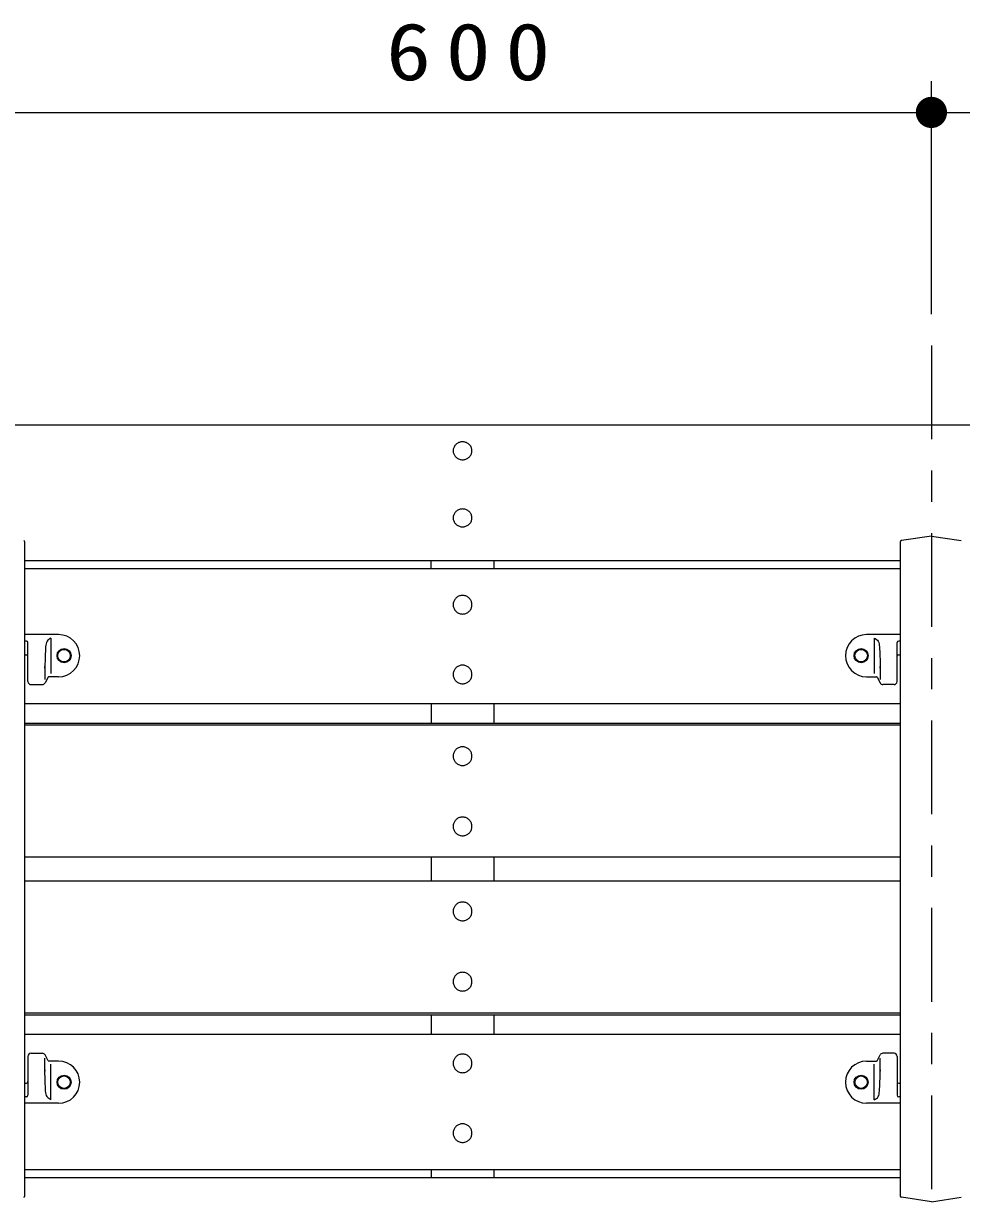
# Model space of a CAD drawing. Units: millimetres on the paper, scale 1:20. Extents: x -365 to 12, y -47 to 257.
# Drawn here: x -263.81 to -233.81, y 175.26 to 213.11 of the extents above; entities that cross this region are included whole.
import ezdxf

# ---------------------------------------------------------------- set-up
doc = ezdxf.new("R2010")
doc.units = ezdxf.units.MM
doc.linetypes.add('USER2', pattern=[6, 3, -1, 1, -1])
doc.layers.add('LY_1', color=7, linetype='Continuous', lineweight=25)
doc.styles.add('ＭＳ ゴシック', font='')
doc.styles.get('ＭＳ ゴシック').set_extended_font_data('MS Gothic')

# ---------------------------------------------------------------- blocks, each defined once
blk = doc.blocks.new('filled_dot')
at = {"color": 0, "linetype": 'Continuous', "lineweight": -2, "const_width": 1.25}
blk.add_lwpolyline([(-0.625, 0, 1), (0.625, 0, 1)], format="xyb", close=True, dxfattribs=at)

msp = doc.modelspace()

# ---------------------------------------------------------------- linework, layer by layer
at = {"layer": 'LY_1', "lineweight": 13}
for p, q in [((-234.767, 203.813), (-234.767, 211.274)), ((-264.767, 210.274), (-234.767, 210.274)), ((-234.767, 210.274), (-204.767, 210.274))]:
    msp.add_line(p, q, dxfattribs=at)
at = {"layer": 'LY_1', "linetype": 'USER2', "lineweight": 13}
msp.add_line((-234.767, 202.813), (-234.767, 169.313), dxfattribs=at)
at = {"layer": 'LY_1', "color": 4}
for p, q in [((-294.517, 200.274), (-205.017, 200.274)), ((-263.767, 195.934), (-235.767, 195.934)), ((-263.767, 195.682), (-235.767, 195.682)), ((-263.767, 191.353), (-235.767, 191.353)), ((-250.767, 191.353), (-250.767, 190.729)), ((-248.767, 191.353), (-248.767, 190.729)), ((-263.767, 190.729), (-235.767, 190.729)), ((-263.767, 186.446), (-235.767, 186.446)), ((-250.767, 186.446), (-250.767, 185.681)), ((-248.767, 186.446), (-248.767, 185.681)), ((-263.767, 185.681), (-235.767, 185.681)), ((-263.767, 181.399), (-235.767, 181.399)), ((-250.767, 181.399), (-250.767, 180.774)), ((-248.767, 181.399), (-248.767, 180.774)), ((-263.767, 180.774), (-235.767, 180.774)), ((-263.767, 176.446), (-235.767, 176.446)), ((-250.767, 176.446), (-250.767, 176.193)), ((-248.767, 176.446), (-248.767, 176.193)), ((-263.767, 176.193), (-235.767, 176.193))]:
    msp.add_line(p, q, dxfattribs=at)
at = {"layer": 'LY_1'}
for p, q in [((-263.767, 175.606), (-263.767, 196.52)), ((-235.767, 196.52), (-235.767, 175.606)), ((-234.767, 196.713), (-235.725, 196.57)), ((-234.767, 196.713), (-233.81, 196.57)), ((-250.767, 195.682), (-250.767, 195.934)), ((-248.767, 195.934), (-248.767, 195.682)), ((-262.692, 193.563), (-263.767, 193.563)), ((-262.936, 193.452), (-262.936, 192.315)), ((-235.767, 193.563), (-236.842, 193.563)), ((-236.599, 193.452), (-236.599, 192.315)), ((-263.722, 193.356), (-263.767, 193.356)), ((-263.672, 192.063), (-263.672, 193.306)), ((-235.863, 192.063), (-235.863, 193.306)), ((-235.767, 193.356), (-235.813, 193.356)), ((-263.767, 192.92), (-263.722, 192.92)), ((-235.813, 192.92), (-235.767, 192.92)), ((-263.132, 192.538), (-263.132, 192.121)), ((-236.403, 192.538), (-236.403, 192.121)), ((-263.572, 191.963), (-263.214, 191.963)), ((-263.029, 192.2), (-263.126, 192.017)), ((-262.692, 192.213), (-263.007, 192.213)), ((-236.842, 192.213), (-236.528, 192.213)), ((-236.506, 192.2), (-236.409, 192.017)), ((-235.963, 191.963), (-236.32, 191.963)), ((-263.767, 190.671), (-235.767, 190.671)), ((-263.767, 181.456), (-235.767, 181.456)), ((-263.672, 180.063), (-263.672, 178.821)), ((-263.572, 180.163), (-263.214, 180.163)), ((-263.132, 179.588), (-263.132, 180.005)), ((-263.029, 179.927), (-263.126, 180.11)), ((-262.692, 179.913), (-263.007, 179.913)), ((-262.936, 178.675), (-262.936, 179.812)), ((-236.842, 179.913), (-236.528, 179.913)), ((-236.599, 178.675), (-236.599, 179.812)), ((-236.506, 179.927), (-236.409, 180.11)), ((-236.403, 179.588), (-236.403, 180.005)), ((-235.963, 180.163), (-236.32, 180.163)), ((-235.863, 180.063), (-235.863, 178.821)), ((-263.767, 179.206), (-263.722, 179.206)), ((-235.813, 179.206), (-235.767, 179.206)), ((-263.722, 178.771), (-263.767, 178.771)), ((-235.767, 178.771), (-235.813, 178.771)), ((-262.692, 178.563), (-263.767, 178.563)), ((-235.767, 178.563), (-236.842, 178.563)), ((-234.767, 175.413), (-235.725, 175.557)), ((-234.767, 175.413), (-233.81, 175.557))]:
    msp.add_line(p, q, dxfattribs=at)
at = {"layer": 'LY_1', "color": 4}
for points in [[(-249.467, 199.445), (-249.469, 199.47), (-249.472, 199.495), (-249.478, 199.519), (-249.485, 199.543), (-249.495, 199.566), (-249.508, 199.588), (-249.522, 199.609), (-249.538, 199.629), (-249.555, 199.648), (-249.575, 199.664), (-249.595, 199.68), (-249.617, 199.693), (-249.641, 199.705), (-249.665, 199.714), (-249.69, 199.722), (-249.715, 199.727), (-249.741, 199.73), (-249.767, 199.731), (-249.794, 199.73), (-249.819, 199.727), (-249.845, 199.722), (-249.87, 199.714), (-249.894, 199.705), (-249.917, 199.693), (-249.939, 199.68), (-249.96, 199.664), (-249.98, 199.648), (-249.997, 199.629), (-250.013, 199.609), (-250.027, 199.588), (-250.039, 199.566), (-250.049, 199.543), (-250.057, 199.519), (-250.063, 199.495), (-250.066, 199.47), (-250.067, 199.445), (-250.066, 199.42), (-250.063, 199.395), (-250.057, 199.371), (-250.049, 199.347), (-250.039, 199.324), (-250.027, 199.302), (-250.013, 199.281), (-249.997, 199.261), (-249.98, 199.243), (-249.96, 199.226), (-249.939, 199.21), (-249.917, 199.197), (-249.894, 199.186), (-249.87, 199.176), (-249.845, 199.168), (-249.819, 199.163), (-249.794, 199.16), (-249.767, 199.159), (-249.741, 199.16), (-249.715, 199.163), (-249.69, 199.168), (-249.665, 199.176), (-249.641, 199.186), (-249.617, 199.197), (-249.595, 199.21), (-249.575, 199.226), (-249.555, 199.243), (-249.538, 199.261), (-249.522, 199.281), (-249.508, 199.302), (-249.495, 199.324), (-249.485, 199.347), (-249.478, 199.371), (-249.472, 199.395), (-249.469, 199.42)], [(-249.467, 197.297), (-249.469, 197.322), (-249.472, 197.347), (-249.478, 197.371), (-249.485, 197.395), (-249.495, 197.418), (-249.508, 197.44), (-249.522, 197.461), (-249.538, 197.481), (-249.555, 197.5), (-249.575, 197.517), (-249.595, 197.532), (-249.617, 197.545), (-249.641, 197.557), (-249.665, 197.566), (-249.69, 197.574), (-249.715, 197.579), (-249.741, 197.582), (-249.767, 197.584), (-249.794, 197.582), (-249.819, 197.579), (-249.845, 197.574), (-249.87, 197.566), (-249.894, 197.557), (-249.917, 197.545), (-249.939, 197.532), (-249.96, 197.517), (-249.98, 197.5), (-249.997, 197.481), (-250.013, 197.461), (-250.027, 197.44), (-250.039, 197.418), (-250.049, 197.395), (-250.057, 197.371), (-250.063, 197.347), (-250.066, 197.322), (-250.067, 197.297), (-250.066, 197.272), (-250.063, 197.247), (-250.057, 197.223), (-250.049, 197.199), (-250.039, 197.176), (-250.027, 197.154), (-250.013, 197.133), (-249.997, 197.113), (-249.98, 197.095), (-249.96, 197.078), (-249.939, 197.063), (-249.917, 197.049), (-249.894, 197.038), (-249.87, 197.028), (-249.845, 197.021), (-249.819, 197.015), (-249.794, 197.012), (-249.767, 197.011), (-249.741, 197.012), (-249.715, 197.015), (-249.69, 197.021), (-249.665, 197.028), (-249.641, 197.038), (-249.617, 197.049), (-249.595, 197.063), (-249.575, 197.078), (-249.555, 197.095), (-249.538, 197.113), (-249.522, 197.133), (-249.508, 197.154), (-249.495, 197.176), (-249.485, 197.199), (-249.478, 197.223), (-249.472, 197.247), (-249.469, 197.272)], [(-249.467, 194.519), (-249.469, 194.545), (-249.472, 194.571), (-249.478, 194.596), (-249.485, 194.621), (-249.495, 194.645), (-249.508, 194.668), (-249.522, 194.69), (-249.538, 194.71), (-249.555, 194.729), (-249.575, 194.747), (-249.595, 194.763), (-249.617, 194.777), (-249.641, 194.789), (-249.665, 194.799), (-249.69, 194.807), (-249.715, 194.812), (-249.741, 194.816), (-249.767, 194.817), (-249.794, 194.816), (-249.819, 194.812), (-249.845, 194.807), (-249.87, 194.799), (-249.894, 194.789), (-249.917, 194.777), (-249.939, 194.763), (-249.96, 194.747), (-249.98, 194.729), (-249.997, 194.71), (-250.013, 194.69), (-250.027, 194.668), (-250.039, 194.645), (-250.049, 194.621), (-250.057, 194.596), (-250.063, 194.571), (-250.066, 194.545), (-250.067, 194.519), (-250.066, 194.493), (-250.063, 194.467), (-250.057, 194.442), (-250.049, 194.417), (-250.039, 194.393), (-250.027, 194.37), (-250.013, 194.348), (-249.997, 194.328), (-249.98, 194.309), (-249.96, 194.291), (-249.939, 194.275), (-249.917, 194.261), (-249.894, 194.249), (-249.87, 194.239), (-249.845, 194.232), (-249.819, 194.226), (-249.794, 194.223), (-249.767, 194.221), (-249.741, 194.223), (-249.715, 194.226), (-249.69, 194.232), (-249.665, 194.239), (-249.641, 194.249), (-249.617, 194.261), (-249.595, 194.275), (-249.575, 194.291), (-249.555, 194.309), (-249.538, 194.328), (-249.522, 194.348), (-249.508, 194.37), (-249.495, 194.393), (-249.485, 194.417), (-249.478, 194.442), (-249.472, 194.467), (-249.469, 194.493)], [(-249.467, 192.287), (-249.469, 192.313), (-249.472, 192.338), (-249.478, 192.364), (-249.485, 192.389), (-249.495, 192.413), (-249.508, 192.436), (-249.522, 192.457), (-249.538, 192.478), (-249.555, 192.497), (-249.575, 192.515), (-249.595, 192.531), (-249.617, 192.545), (-249.641, 192.557), (-249.665, 192.566), (-249.69, 192.574), (-249.715, 192.58), (-249.741, 192.583), (-249.767, 192.584), (-249.794, 192.583), (-249.819, 192.58), (-249.845, 192.574), (-249.87, 192.566), (-249.894, 192.557), (-249.917, 192.545), (-249.939, 192.531), (-249.96, 192.515), (-249.98, 192.497), (-249.997, 192.478), (-250.013, 192.457), (-250.027, 192.436), (-250.039, 192.413), (-250.049, 192.389), (-250.057, 192.364), (-250.063, 192.338), (-250.066, 192.313), (-250.067, 192.287), (-250.066, 192.261), (-250.063, 192.235), (-250.057, 192.21), (-250.049, 192.185), (-250.039, 192.161), (-250.027, 192.138), (-250.013, 192.116), (-249.997, 192.095), (-249.98, 192.076), (-249.96, 192.059), (-249.939, 192.043), (-249.917, 192.029), (-249.894, 192.017), (-249.87, 192.007), (-249.845, 191.999), (-249.819, 191.994), (-249.794, 191.99), (-249.767, 191.989), (-249.741, 191.99), (-249.715, 191.994), (-249.69, 191.999), (-249.665, 192.007), (-249.641, 192.017), (-249.617, 192.029), (-249.595, 192.043), (-249.575, 192.059), (-249.555, 192.076), (-249.538, 192.095), (-249.522, 192.116), (-249.508, 192.138), (-249.495, 192.161), (-249.485, 192.185), (-249.478, 192.21), (-249.472, 192.235), (-249.469, 192.261)], [(-249.467, 189.672), (-249.469, 189.698), (-249.472, 189.724), (-249.478, 189.75), (-249.485, 189.775), (-249.495, 189.799), (-249.508, 189.822), (-249.522, 189.844), (-249.538, 189.865), (-249.555, 189.884), (-249.575, 189.902), (-249.595, 189.918), (-249.617, 189.932), (-249.641, 189.944), (-249.665, 189.954), (-249.69, 189.962), (-249.715, 189.967), (-249.741, 189.971), (-249.767, 189.972), (-249.794, 189.971), (-249.819, 189.967), (-249.845, 189.962), (-249.87, 189.954), (-249.894, 189.944), (-249.917, 189.932), (-249.939, 189.918), (-249.96, 189.902), (-249.98, 189.884), (-249.997, 189.865), (-250.013, 189.844), (-250.027, 189.822), (-250.039, 189.799), (-250.049, 189.775), (-250.057, 189.75), (-250.063, 189.724), (-250.066, 189.698), (-250.067, 189.672), (-250.066, 189.646), (-250.063, 189.62), (-250.057, 189.595), (-250.049, 189.57), (-250.039, 189.546), (-250.027, 189.522), (-250.013, 189.5), (-249.997, 189.48), (-249.98, 189.46), (-249.96, 189.443), (-249.939, 189.427), (-249.917, 189.413), (-249.894, 189.401), (-249.87, 189.391), (-249.845, 189.383), (-249.819, 189.377), (-249.794, 189.374), (-249.767, 189.373), (-249.741, 189.374), (-249.715, 189.377), (-249.69, 189.383), (-249.665, 189.391), (-249.641, 189.401), (-249.617, 189.413), (-249.595, 189.427), (-249.575, 189.443), (-249.555, 189.46), (-249.538, 189.48), (-249.522, 189.5), (-249.508, 189.522), (-249.495, 189.546), (-249.485, 189.57), (-249.478, 189.595), (-249.472, 189.62), (-249.469, 189.646)], [(-249.467, 187.424), (-249.469, 187.45), (-249.472, 187.476), (-249.478, 187.502), (-249.485, 187.527), (-249.495, 187.551), (-249.508, 187.574), (-249.522, 187.596), (-249.538, 187.617), (-249.555, 187.636), (-249.575, 187.654), (-249.595, 187.67), (-249.617, 187.684), (-249.641, 187.696), (-249.665, 187.706), (-249.69, 187.714), (-249.715, 187.72), (-249.741, 187.723), (-249.767, 187.724), (-249.794, 187.723), (-249.819, 187.72), (-249.845, 187.714), (-249.87, 187.706), (-249.894, 187.696), (-249.917, 187.684), (-249.939, 187.67), (-249.96, 187.654), (-249.98, 187.636), (-249.997, 187.617), (-250.013, 187.596), (-250.027, 187.574), (-250.039, 187.551), (-250.049, 187.527), (-250.057, 187.502), (-250.063, 187.476), (-250.066, 187.45), (-250.067, 187.424), (-250.066, 187.398), (-250.063, 187.372), (-250.057, 187.347), (-250.049, 187.322), (-250.039, 187.298), (-250.027, 187.274), (-250.013, 187.252), (-249.997, 187.232), (-249.98, 187.212), (-249.96, 187.195), (-249.939, 187.179), (-249.917, 187.165), (-249.894, 187.153), (-249.87, 187.143), (-249.845, 187.135), (-249.819, 187.129), (-249.794, 187.126), (-249.767, 187.125), (-249.741, 187.126), (-249.715, 187.129), (-249.69, 187.135), (-249.665, 187.143), (-249.641, 187.153), (-249.617, 187.165), (-249.595, 187.179), (-249.575, 187.195), (-249.555, 187.212), (-249.538, 187.232), (-249.522, 187.252), (-249.508, 187.274), (-249.495, 187.298), (-249.485, 187.322), (-249.478, 187.347), (-249.472, 187.372), (-249.469, 187.398)], [(-249.467, 184.703), (-249.469, 184.729), (-249.472, 184.755), (-249.478, 184.781), (-249.485, 184.806), (-249.495, 184.83), (-249.508, 184.853), (-249.522, 184.875), (-249.538, 184.896), (-249.555, 184.915), (-249.575, 184.933), (-249.595, 184.949), (-249.617, 184.963), (-249.641, 184.975), (-249.665, 184.985), (-249.69, 184.993), (-249.715, 184.998), (-249.741, 185.002), (-249.767, 185.003), (-249.794, 185.002), (-249.819, 184.998), (-249.845, 184.993), (-249.87, 184.985), (-249.894, 184.975), (-249.917, 184.963), (-249.939, 184.949), (-249.96, 184.933), (-249.98, 184.915), (-249.997, 184.896), (-250.013, 184.875), (-250.027, 184.853), (-250.039, 184.83), (-250.049, 184.806), (-250.057, 184.781), (-250.063, 184.755), (-250.066, 184.729), (-250.067, 184.703), (-250.066, 184.677), (-250.063, 184.651), (-250.057, 184.626), (-250.049, 184.601), (-250.039, 184.576), (-250.027, 184.553), (-250.013, 184.531), (-249.997, 184.51), (-249.98, 184.491), (-249.96, 184.474), (-249.939, 184.458), (-249.917, 184.444), (-249.894, 184.432), (-249.87, 184.422), (-249.845, 184.414), (-249.819, 184.408), (-249.794, 184.405), (-249.767, 184.403), (-249.741, 184.405), (-249.715, 184.408), (-249.69, 184.414), (-249.665, 184.422), (-249.641, 184.432), (-249.617, 184.444), (-249.595, 184.458), (-249.575, 184.474), (-249.555, 184.491), (-249.538, 184.51), (-249.522, 184.531), (-249.508, 184.553), (-249.495, 184.576), (-249.485, 184.601), (-249.478, 184.626), (-249.472, 184.651), (-249.469, 184.677)], [(-249.467, 182.455), (-249.469, 182.481), (-249.472, 182.507), (-249.478, 182.533), (-249.485, 182.558), (-249.495, 182.582), (-249.508, 182.605), (-249.522, 182.627), (-249.538, 182.648), (-249.555, 182.667), (-249.575, 182.685), (-249.595, 182.701), (-249.617, 182.715), (-249.641, 182.727), (-249.665, 182.737), (-249.69, 182.745), (-249.715, 182.75), (-249.741, 182.754), (-249.767, 182.755), (-249.794, 182.754), (-249.819, 182.75), (-249.845, 182.745), (-249.87, 182.737), (-249.894, 182.727), (-249.917, 182.715), (-249.939, 182.701), (-249.96, 182.685), (-249.98, 182.667), (-249.997, 182.648), (-250.013, 182.627), (-250.027, 182.605), (-250.039, 182.582), (-250.049, 182.558), (-250.057, 182.533), (-250.063, 182.507), (-250.066, 182.481), (-250.067, 182.455), (-250.066, 182.429), (-250.063, 182.403), (-250.057, 182.378), (-250.049, 182.353), (-250.039, 182.329), (-250.027, 182.305), (-250.013, 182.283), (-249.997, 182.263), (-249.98, 182.243), (-249.96, 182.226), (-249.939, 182.21), (-249.917, 182.196), (-249.894, 182.184), (-249.87, 182.174), (-249.845, 182.166), (-249.819, 182.16), (-249.794, 182.157), (-249.767, 182.155), (-249.741, 182.157), (-249.715, 182.16), (-249.69, 182.166), (-249.665, 182.174), (-249.641, 182.184), (-249.617, 182.196), (-249.595, 182.21), (-249.575, 182.226), (-249.555, 182.243), (-249.538, 182.263), (-249.522, 182.283), (-249.508, 182.305), (-249.495, 182.329), (-249.485, 182.353), (-249.478, 182.378), (-249.472, 182.403), (-249.469, 182.429)], [(-249.467, 179.841), (-249.469, 179.867), (-249.472, 179.892), (-249.478, 179.918), (-249.485, 179.943), (-249.495, 179.967), (-249.508, 179.99), (-249.522, 180.011), (-249.538, 180.032), (-249.555, 180.051), (-249.575, 180.069), (-249.595, 180.085), (-249.617, 180.098), (-249.641, 180.11), (-249.665, 180.12), (-249.69, 180.128), (-249.715, 180.134), (-249.741, 180.137), (-249.767, 180.138), (-249.794, 180.137), (-249.819, 180.134), (-249.845, 180.128), (-249.87, 180.12), (-249.894, 180.11), (-249.917, 180.098), (-249.939, 180.085), (-249.96, 180.069), (-249.98, 180.051), (-249.997, 180.032), (-250.013, 180.011), (-250.027, 179.99), (-250.039, 179.967), (-250.049, 179.943), (-250.057, 179.918), (-250.063, 179.892), (-250.066, 179.867), (-250.067, 179.841), (-250.066, 179.815), (-250.063, 179.789), (-250.057, 179.764), (-250.049, 179.739), (-250.039, 179.715), (-250.027, 179.692), (-250.013, 179.67), (-249.997, 179.649), (-249.98, 179.63), (-249.96, 179.613), (-249.939, 179.597), (-249.917, 179.583), (-249.894, 179.571), (-249.87, 179.561), (-249.845, 179.553), (-249.819, 179.548), (-249.794, 179.544), (-249.767, 179.543), (-249.741, 179.544), (-249.715, 179.548), (-249.69, 179.553), (-249.665, 179.561), (-249.641, 179.571), (-249.617, 179.583), (-249.595, 179.597), (-249.575, 179.613), (-249.555, 179.63), (-249.538, 179.649), (-249.522, 179.67), (-249.508, 179.692), (-249.495, 179.715), (-249.485, 179.739), (-249.478, 179.764), (-249.472, 179.789), (-249.469, 179.815)], [(-249.467, 177.609), (-249.469, 177.634), (-249.472, 177.66), (-249.478, 177.686), (-249.485, 177.71), (-249.495, 177.734), (-249.508, 177.757), (-249.522, 177.779), (-249.538, 177.8), (-249.555, 177.819), (-249.575, 177.837), (-249.595, 177.852), (-249.617, 177.866), (-249.641, 177.878), (-249.665, 177.888), (-249.69, 177.896), (-249.715, 177.902), (-249.741, 177.905), (-249.767, 177.906), (-249.794, 177.905), (-249.819, 177.902), (-249.845, 177.896), (-249.87, 177.888), (-249.894, 177.878), (-249.917, 177.866), (-249.939, 177.852), (-249.96, 177.837), (-249.98, 177.819), (-249.997, 177.8), (-250.013, 177.779), (-250.027, 177.757), (-250.039, 177.734), (-250.049, 177.71), (-250.057, 177.686), (-250.063, 177.66), (-250.066, 177.634), (-250.067, 177.609), (-250.066, 177.583), (-250.063, 177.557), (-250.057, 177.531), (-250.049, 177.507), (-250.039, 177.483), (-250.027, 177.46), (-250.013, 177.438), (-249.997, 177.417), (-249.98, 177.398), (-249.96, 177.381), (-249.939, 177.365), (-249.917, 177.351), (-249.894, 177.339), (-249.87, 177.329), (-249.845, 177.321), (-249.819, 177.315), (-249.794, 177.312), (-249.767, 177.311), (-249.741, 177.312), (-249.715, 177.315), (-249.69, 177.321), (-249.665, 177.329), (-249.641, 177.339), (-249.617, 177.351), (-249.595, 177.365), (-249.575, 177.381), (-249.555, 177.398), (-249.538, 177.417), (-249.522, 177.438), (-249.508, 177.46), (-249.495, 177.483), (-249.485, 177.507), (-249.478, 177.531), (-249.472, 177.557), (-249.469, 177.583)]]:
    msp.add_lwpolyline(points, close=True, dxfattribs=at)
at = {"layer": 'LY_1'}
for points in [[(-262.936, 193.452), (-262.973, 193.433), (-263.008, 193.41), (-263.038, 193.383), (-263.063, 193.351), (-263.081, 193.314), (-263.093, 193.272), (-263.1, 193.223), (-263.106, 193.167), (-263.111, 193.099), (-263.115, 193.023), (-263.119, 192.942), (-263.122, 192.861), (-263.125, 192.781), (-263.127, 192.705), (-263.128, 192.636), (-263.129, 192.578), (-263.13, 192.533), (-263.131, 192.503), (-263.131, 192.492), (-263.132, 192.503), (-263.132, 192.538)], [(-236.599, 193.452), (-236.562, 193.433), (-236.527, 193.41), (-236.497, 193.383), (-236.472, 193.351), (-236.454, 193.314), (-236.442, 193.272), (-236.434, 193.223), (-236.429, 193.167), (-236.424, 193.099), (-236.419, 193.023), (-236.416, 192.942), (-236.413, 192.861), (-236.41, 192.781), (-236.408, 192.705), (-236.407, 192.636), (-236.405, 192.578), (-236.404, 192.533), (-236.404, 192.503), (-236.403, 192.492), (-236.403, 192.503), (-236.403, 192.538)], [(-262.936, 178.675), (-262.973, 178.693), (-263.008, 178.716), (-263.038, 178.743), (-263.063, 178.776), (-263.081, 178.813), (-263.093, 178.855), (-263.1, 178.903), (-263.106, 178.959), (-263.111, 179.028), (-263.115, 179.104), (-263.119, 179.184), (-263.122, 179.266), (-263.125, 179.346), (-263.127, 179.422), (-263.128, 179.49), (-263.129, 179.549), (-263.13, 179.594), (-263.131, 179.624), (-263.131, 179.634), (-263.132, 179.624), (-263.132, 179.588)], [(-236.599, 178.675), (-236.562, 178.693), (-236.527, 178.716), (-236.497, 178.743), (-236.472, 178.776), (-236.454, 178.813), (-236.442, 178.855), (-236.434, 178.903), (-236.429, 178.959), (-236.424, 179.028), (-236.419, 179.104), (-236.416, 179.184), (-236.413, 179.266), (-236.41, 179.346), (-236.408, 179.422), (-236.407, 179.49), (-236.405, 179.549), (-236.404, 179.594), (-236.404, 179.624), (-236.403, 179.634), (-236.403, 179.624), (-236.403, 179.588)]]:
    msp.add_lwpolyline(points, dxfattribs=at)
at = {"layer": 'LY_1', "lineweight": 13}
for centre in [(-262.517, 192.888), (-237.017, 192.888), (-262.517, 179.238), (-237.017, 179.238)]:
    msp.add_circle(centre, 0.225, dxfattribs=at)
at = {"layer": 'LY_1'}
for centre in [(-262.517, 192.888), (-237.017, 192.888), (-262.517, 179.238), (-237.017, 179.238)]:
    msp.add_circle(centre, 0.2, dxfattribs=at)
for centre, radius, start, end in [((-263.817, 196.52), 0.05, 0, 81.4692), ((-235.717, 196.52), 0.05, 98.5308, 180), ((-262.692, 192.888), 0.675, 270, 90), ((-236.842, 192.888), 0.675, 90, 270), ((-263.722, 193.306), 0.05, 360, 90), ((-235.813, 193.306), 0.05, 90, 180), ((-263.722, 192.87), 0.05, 0, 90), ((-235.813, 192.87), 0.05, 90, 180), ((-263.572, 192.063), 0.1, 180, 270), ((-263.214, 192.063), 0.1, 270, 332.1325), ((-263.007, 192.188), 0.025, 90, 152.1325), ((-236.528, 192.188), 0.025, 27.8675, 90), ((-236.32, 192.063), 0.1, 207.8675, 270), ((-235.963, 192.063), 0.1, 270, 0), ((-263.572, 180.063), 0.1, 90, 180), ((-263.214, 180.063), 0.1, 27.8675, 90), ((-263.007, 179.938), 0.025, 207.8675, 270), ((-262.692, 179.238), 0.675, 270, 90), ((-236.842, 179.238), 0.675, 90, 270), ((-236.528, 179.938), 0.025, 270, 332.1325), ((-236.32, 180.063), 0.1, 90, 152.1325), ((-235.963, 180.063), 0.1, 0, 90), ((-263.722, 179.256), 0.05, 270, 0), ((-235.813, 179.256), 0.05, 180, 270), ((-263.722, 178.821), 0.05, 270, 0), ((-235.813, 178.821), 0.05, 180, 270), ((-263.817, 175.606), 0.05, 278.5308, 0), ((-235.717, 175.606), 0.05, 180, 261.4692)]:
    msp.add_arc(centre, radius, start, end, dxfattribs=at)

# ---------------------------------------------------------------- block references
at = {"layer": 'LY_1', "lineweight": 13, "xscale": 0.4, "yscale": 0.4, "rotation": 180}
msp.add_blockref('filled_dot', (-234.767, 210.274), dxfattribs=at)
at = {"layer": 'LY_1', "lineweight": 13, "xscale": 0.4, "yscale": 0.4}
msp.add_blockref('filled_dot', (-234.767, 210.274), dxfattribs=at)

# ---------------------------------------------------------------- texts
at = {"layer": 'LY_1', "insert": (-249.351, 211.274), "char_height": 1.833, "attachment_point": 8, "style": 'ＭＳ ゴシック'}
msp.add_mtext('\\T1.33;\\W1.15;600', dxfattribs=at)

doc.saveas('drawing.dxf')
